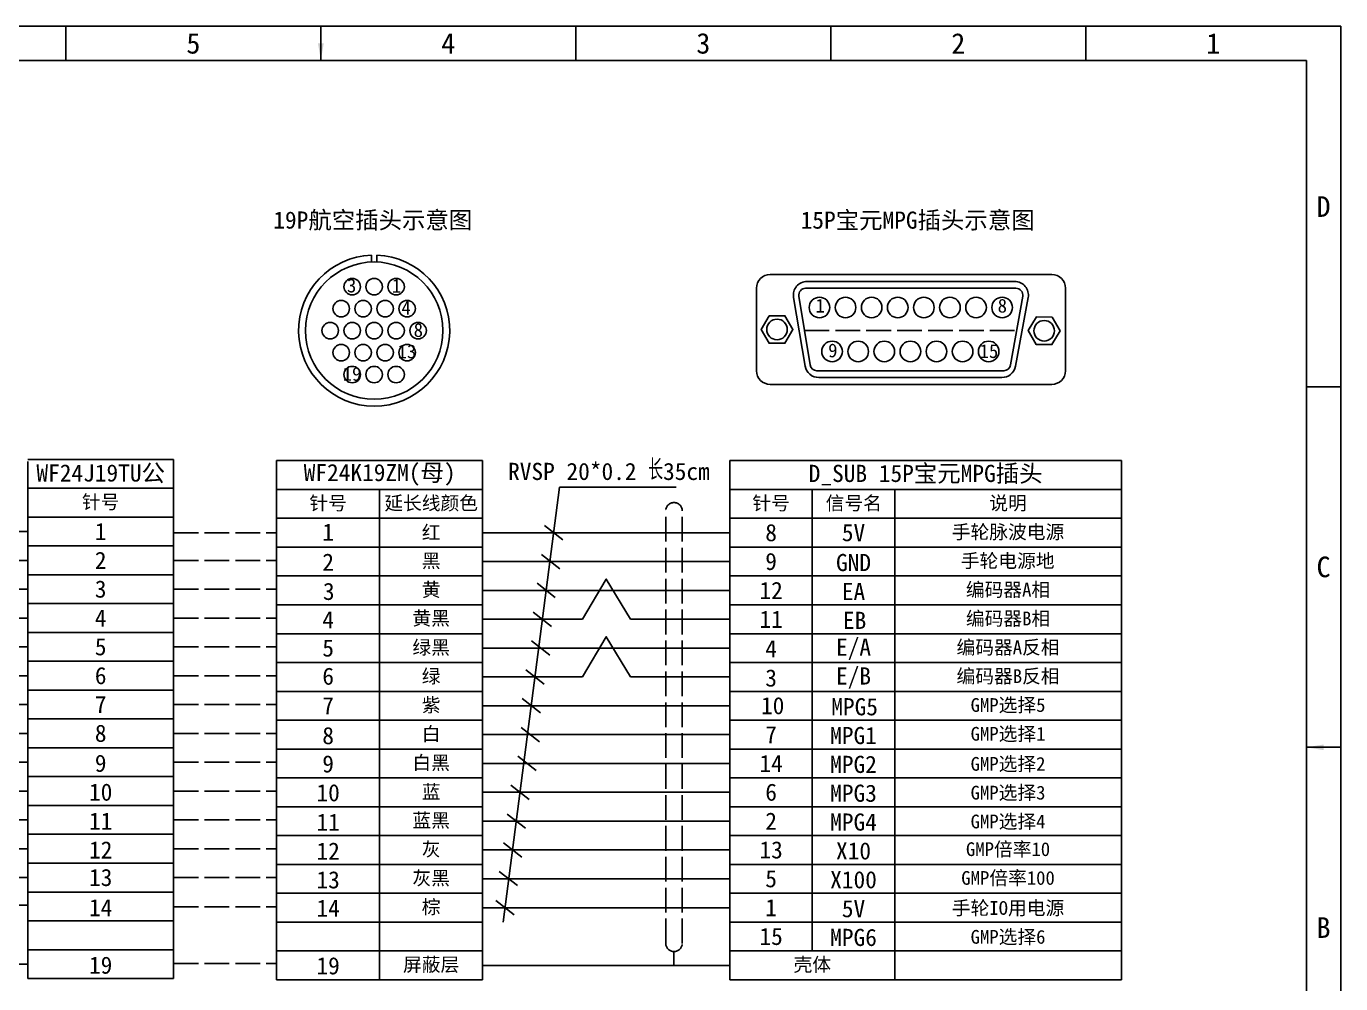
# Model space of a CAD drawing. Header units: millimetres. Extents: x 547 to 2149, y 622 to 1790.
# Drawn here: x 1956.3 to 2147.7, y 1173 to 1312.4 of the extents above; entities that cross this region are included whole.
import ezdxf

# ---------------------------------------------------------------- set-up
doc = ezdxf.new("R2010")
doc.units = ezdxf.units.MM
doc.linetypes.add('ACAD_ISO02W100', pattern=[15, 12, -3])
for name, color, linetype in [('中文标注', 3, 'Continuous'), ('仅图框使用', 7, 'Continuous'), ('元器件与线路', 7, 'Continuous'), ('英文数字标注', 3, 'Continuous'), ('虚线', 7, 'ACAD_ISO02W100')]:
    doc.layers.add(name, color=color, linetype=linetype)
doc.styles.get("Standard").update_dxf_attribs({"font": 'txt', "bigfont": 'gbcbig.shx'})
doc.dimstyles.new('ISO-25', dxfattribs={"dimtxt": 2.5, "dimasz": 2.5, "dimexe": 1.25, "dimexo": 0.625, "dimtad": 1, "dimtxsty": 'Standard', "dimcen": 2.5, "dimadec": 0, "dimazin": 0, "dimtfac": 1, "dimtmove": 0, "dimatfit": 3, "dimfxl": 0, "dimarcsym": 0})

msp = doc.modelspace()

# ---------------------------------------------------------------- linework, layer by layer
at = {"layer": '仅图框使用'}
for p, q in [((2147.66, 1312.38), (1850.66, 1312.38)), ((1962.03, 1307.38), (1962.03, 1312.38)), ((2036.28, 1307.38), (2036.28, 1312.38)), ((2073.41, 1307.38), (2073.41, 1312.38)), ((2110.53, 1307.38), (2110.53, 1312.38)), ((2147.66, 1102.38), (2147.66, 1312.38)), ((2142.66, 1307.38), (1855.66, 1307.38)), ((2142.66, 1107.38), (2142.66, 1307.38)), ((2147.66, 1259.88), (2142.66, 1259.88))]:
    msp.add_line(p, q, dxfattribs=at)
at = {"layer": '元器件与线路'}
for p, q in [((2006.52, 1278.06), (2006.52, 1279.06)), ((2007.32, 1278.06), (2007.32, 1279.06)), ((2064.58, 1276.23), (2105.58, 1276.23)), ((2069.96, 1275.23), (2100.18, 1275.23)), ((2062.58, 1262.23), (2062.58, 1274.23)), ((2069.7, 1262.89), (2067.98, 1272.89)), ((2070.41, 1263.07), (2068.76, 1273.07)), ((2069.75, 1274.23), (2100.37, 1274.23)), ((2099.59, 1263.06), (2101.36, 1273.06)), ((2100.29, 1262.87), (2102.14, 1272.87)), ((2107.58, 1274.23), (2107.58, 1262.23)), ((2071.39, 1262.23), (2098.61, 1262.23)), ((2105.58, 1260.23), (2064.58, 1260.23)), ((2071.67, 1261.23), (2098.32, 1261.23)), ((1956.48, 1249.31), (1977.72, 1249.31)), ((1956.48, 1173.71), (1956.48, 1249.01)), ((1956.48, 1249.01), (1956.48, 1249.01)), ((1977.72, 1249.31), (1977.72, 1173.71)), ((1992.72, 1249.13), (2022.72, 1249.13)), ((1992.72, 1173.53), (1992.72, 1249.13)), ((2022.72, 1173.53), (2022.72, 1249.13)), ((2115.72, 1249.13), (2058.72, 1249.13)), ((2058.72, 1249.13), (2070.72, 1249.13)), ((2058.72, 1249.13), (2058.72, 1173.53)), ((2070.72, 1249.13), (2082.72, 1249.13)), ((2115.72, 1249.13), (2115.72, 1173.53)), ((1956.48, 1245.11), (1977.72, 1245.11)), ((1992.72, 1244.93), (2022.72, 1244.93)), ((2007.72, 1244.93), (2007.72, 1173.53)), ((2115.72, 1244.93), (2058.72, 1244.93)), ((2070.72, 1177.73), (2070.72, 1244.93)), ((2082.72, 1244.93), (2082.72, 1173.53)), ((1956.48, 1240.91), (1977.72, 1240.91)), ((1992.72, 1240.73), (2022.72, 1240.73)), ((2115.72, 1240.73), (2058.72, 1240.73)), ((2058.72, 1240.73), (2070.72, 1240.73)), ((2070.72, 1240.73), (2082.72, 1240.73)), ((1941.48, 1238.81), (1956.48, 1238.81)), ((2022.72, 1238.63), (2058.72, 1238.63)), ((1956.48, 1236.71), (1977.72, 1236.71)), ((1992.72, 1236.53), (2022.72, 1236.53)), ((2115.72, 1236.53), (2058.72, 1236.53)), ((2058.72, 1236.53), (2070.72, 1236.53)), ((2070.72, 1236.53), (2082.72, 1236.53)), ((1941.48, 1234.61), (1956.48, 1234.61)), ((2022.72, 1234.43), (2058.72, 1234.43)), ((1956.48, 1232.51), (1977.72, 1232.51)), ((1992.72, 1232.33), (2022.72, 1232.33)), ((2115.72, 1232.33), (2058.72, 1232.33)), ((2058.72, 1232.33), (2070.72, 1232.33)), ((2070.72, 1232.33), (2082.72, 1232.33)), ((1941.48, 1230.41), (1956.48, 1230.41)), ((2022.72, 1230.23), (2058.72, 1230.23)), ((1956.48, 1228.31), (1977.72, 1228.31)), ((1992.72, 1228.13), (2022.72, 1228.13)), ((2115.72, 1228.13), (2058.72, 1228.13)), ((2058.72, 1228.13), (2070.72, 1228.13)), ((2070.72, 1228.13), (2082.72, 1228.13)), ((1941.48, 1226.21), (1956.48, 1226.21)), ((2022.72, 1226.03), (2037.26, 1226.03)), ((2044.26, 1226.03), (2058.72, 1226.03)), ((1956.48, 1224.11), (1977.72, 1224.11)), ((1992.72, 1223.93), (2022.72, 1223.93)), ((2115.72, 1223.93), (2058.72, 1223.93)), ((2058.72, 1223.93), (2070.72, 1223.93)), ((2070.72, 1223.93), (2082.72, 1223.93)), ((1941.48, 1222.01), (1956.48, 1222.01)), ((2022.72, 1221.83), (2058.72, 1221.83)), ((1956.48, 1219.91), (1977.72, 1219.91)), ((1992.72, 1219.73), (2022.72, 1219.73)), ((2115.72, 1219.73), (2058.72, 1219.73)), ((2058.72, 1219.73), (2070.72, 1219.73)), ((2070.72, 1219.73), (2082.72, 1219.73)), ((1941.48, 1217.81), (1956.48, 1217.81)), ((2022.72, 1217.63), (2037.26, 1217.63)), ((2044.26, 1217.63), (2058.72, 1217.63)), ((1956.48, 1215.71), (1977.72, 1215.71)), ((1992.72, 1215.53), (2022.72, 1215.53)), ((2115.72, 1215.53), (2058.72, 1215.53)), ((2058.72, 1215.53), (2070.72, 1215.53)), ((2070.72, 1215.53), (2082.72, 1215.53)), ((1941.48, 1213.61), (1956.48, 1213.61)), ((2022.72, 1213.43), (2058.72, 1213.43)), ((1956.48, 1211.51), (1977.72, 1211.51)), ((1992.72, 1211.33), (2022.72, 1211.33)), ((2115.72, 1211.33), (2058.72, 1211.33)), ((2058.72, 1211.33), (2070.72, 1211.33)), ((2070.72, 1211.33), (2082.72, 1211.33)), ((1941.48, 1209.41), (1956.48, 1209.41)), ((2022.72, 1209.23), (2058.72, 1209.23)), ((1956.48, 1207.31), (1977.72, 1207.31)), ((1992.72, 1207.13), (2022.72, 1207.13)), ((2115.72, 1207.13), (2058.72, 1207.13)), ((2058.72, 1207.13), (2070.72, 1207.13)), ((2070.72, 1207.13), (2082.72, 1207.13)), ((1941.48, 1205.21), (1956.48, 1205.21)), ((2022.72, 1205.03), (2058.72, 1205.03)), ((1956.48, 1203.11), (1977.72, 1203.11)), ((1992.72, 1202.93), (2022.72, 1202.93)), ((2115.72, 1202.93), (2058.72, 1202.93)), ((2058.72, 1202.93), (2070.72, 1202.93)), ((2070.72, 1202.93), (2082.72, 1202.93)), ((1941.48, 1201.01), (1956.48, 1201.01)), ((2022.72, 1200.83), (2058.72, 1200.83)), ((1956.48, 1198.91), (1977.72, 1198.91)), ((1992.72, 1198.73), (2022.72, 1198.73)), ((2115.72, 1198.73), (2058.72, 1198.73)), ((2058.72, 1198.73), (2070.72, 1198.73)), ((2070.72, 1198.73), (2082.72, 1198.73)), ((1941.48, 1196.81), (1956.48, 1196.81)), ((2022.72, 1196.63), (2058.72, 1196.63)), ((1956.48, 1194.71), (1977.72, 1194.71)), ((1992.72, 1194.53), (2022.72, 1194.53)), ((2115.72, 1194.53), (2058.72, 1194.53)), ((2058.72, 1194.53), (2070.72, 1194.53)), ((2070.72, 1194.53), (2082.72, 1194.53)), ((1941.48, 1192.61), (1956.48, 1192.61)), ((2022.72, 1192.43), (2058.72, 1192.43)), ((1956.48, 1190.51), (1977.72, 1190.51)), ((1992.72, 1190.33), (2022.72, 1190.33)), ((2007.72, 1190.33), (2007.72, 1186.13)), ((2115.72, 1190.33), (2058.72, 1190.33)), ((2058.72, 1190.33), (2070.72, 1190.33)), ((2070.72, 1190.33), (2082.72, 1190.33)), ((2115.72, 1190.33), (2115.72, 1186.13)), ((1941.48, 1188.41), (1956.48, 1188.41)), ((2022.72, 1188.23), (2058.72, 1188.23)), ((1956.48, 1186.31), (1977.72, 1186.31)), ((1992.72, 1186.13), (2022.72, 1186.13)), ((2007.72, 1186.13), (2007.72, 1181.93)), ((2115.72, 1186.13), (2058.72, 1186.13)), ((2058.72, 1186.13), (2070.72, 1186.13)), ((2070.72, 1186.13), (2082.72, 1186.13)), ((2115.72, 1186.13), (2115.72, 1181.93)), ((1941.48, 1184.38), (1956.48, 1184.38)), ((2022.72, 1184.03), (2058.72, 1184.03)), ((1956.48, 1182.11), (1977.72, 1182.11)), ((1992.72, 1181.93), (2022.72, 1181.93)), ((2007.72, 1181.93), (2007.72, 1177.73)), ((2115.72, 1181.93), (2058.72, 1181.93)), ((2058.72, 1181.93), (2070.72, 1181.93)), ((2070.72, 1181.93), (2082.72, 1181.93)), ((2115.72, 1181.93), (2115.72, 1177.73)), ((1977.72, 1177.91), (1956.48, 1177.91)), ((1992.72, 1177.73), (2022.72, 1177.73)), ((2007.72, 1177.73), (2007.72, 1173.53)), ((2050.58, 1175.63), (2050.58, 1177.63)), ((2115.72, 1177.73), (2058.72, 1177.73)), ((2058.72, 1177.73), (2058.72, 1173.53)), ((2115.72, 1177.73), (2115.72, 1173.53)), ((1941.48, 1175.81), (1956.48, 1175.81)), ((2022.72, 1175.63), (2058.72, 1175.63)), ((1977.72, 1173.71), (1956.48, 1173.71)), ((1992.72, 1173.53), (2022.72, 1173.53)), ((2115.72, 1173.53), (2058.72, 1173.53))]:
    msp.add_line(p, q, dxfattribs=at)
for points in [[(2064.43, 1270.23), (2063.27, 1268.23), (2064.43, 1266.23), (2066.74, 1266.23), (2067.89, 1268.23), (2066.74, 1270.23)], [(2105.65, 1270.03), (2106.79, 1268.02), (2105.61, 1266.03), (2103.3, 1266.05), (2102.17, 1268.06), (2103.34, 1270.05)]]:
    msp.add_lwpolyline(points, close=True, dxfattribs=at)
for points in [[(2037.26, 1226.03), (2040.72, 1231.88), (2044.26, 1226.03)], [(2037.26, 1217.63), (2040.72, 1223.48), (2044.26, 1217.63)]]:
    msp.add_lwpolyline(points, dxfattribs=at)
for centre, radius in [((2006.92, 1268.06), 10), ((2003.72, 1274.46), 1.2), ((2006.92, 1274.46), 1.2), ((2010.12, 1274.46), 1.2), ((2071.76, 1271.43), 1.5), ((2075.56, 1271.43), 1.5), ((2079.36, 1271.43), 1.5), ((2083.16, 1271.43), 1.5), ((2086.96, 1271.43), 1.5), ((2090.76, 1271.43), 1.5), ((2094.56, 1271.43), 1.5), ((2098.36, 1271.43), 1.5), ((2002.12, 1271.26), 1.2), ((2005.32, 1271.26), 1.2), ((2008.52, 1271.26), 1.2), ((2011.72, 1271.26), 1.2), ((2000.52, 1268.06), 1.2), ((2003.72, 1268.06), 1.2), ((2006.92, 1268.06), 1.2), ((2010.12, 1268.06), 1.2), ((2013.32, 1268.06), 1.2), ((2065.58, 1268.23), 1.5), ((2104.48, 1268.04), 1.5), ((2002.12, 1264.86), 1.2), ((2005.32, 1264.86), 1.2), ((2008.52, 1264.86), 1.2), ((2011.72, 1264.86), 1.2), ((2073.6, 1265.03), 1.5), ((2077.4, 1265.03), 1.5), ((2081.2, 1265.03), 1.5), ((2085, 1265.03), 1.5), ((2088.8, 1265.03), 1.5), ((2092.6, 1265.03), 1.5), ((2096.4, 1265.03), 1.5), ((2003.72, 1261.66), 1.2), ((2006.92, 1261.66), 1.2), ((2010.12, 1261.66), 1.2)]:
    msp.add_circle(centre, radius, dxfattribs=at)
for centre, radius, start, end in [((2006.92, 1268.06), 11, 92.0839, 87.9161), ((2064.58, 1274.23), 2, 90, 180), ((2069.96, 1273.23), 2, 90, 189.7276), ((2100.18, 1273.23), 2, 349.4792, 90), ((2105.58, 1274.23), 2, 0, 90), ((2069.75, 1273.23), 1, 90, 189.3627), ((2100.37, 1273.23), 1, 349.9745, 90), ((2064.58, 1262.23), 2, 180, 270), ((2071.67, 1263.23), 2, 189.7276, 270), ((2071.39, 1263.23), 1, 189.3627, 270), ((2098.32, 1263.23), 2, 270, 349.4792), ((2098.61, 1263.23), 1, 270, 349.9745), ((2105.58, 1262.23), 2, 270, 0)]:
    msp.add_arc(centre, radius, start, end, dxfattribs=at)
at = {"layer": '英文数字标注', "color": 4}
for p, q in [((2025.71, 1181.93), (2033.91, 1245.26)), ((2033.91, 1245.26), (2050.88, 1245.26)), ((2031.72, 1239.67), (2034.38, 1237.59)), ((2031.31, 1235.47), (2033.97, 1233.39)), ((2030.64, 1231.27), (2033.29, 1229.19)), ((2030.09, 1227.07), (2032.75, 1224.99)), ((2029.83, 1222.87), (2032.48, 1220.79)), ((2029.01, 1218.67), (2031.66, 1216.59)), ((2028.46, 1214.47), (2031.12, 1212.39)), ((2028.35, 1210.27), (2031, 1208.19)), ((2027.85, 1206.07), (2030.51, 1203.99)), ((2026.83, 1201.87), (2029.49, 1199.79)), ((2026.29, 1197.67), (2028.94, 1195.59)), ((2025.74, 1193.47), (2028.4, 1191.39)), ((2025.14, 1189.32), (2027.8, 1187.24)), ((2024.66, 1185.07), (2027.31, 1182.99))]:
    msp.add_line(p, q, dxfattribs=at)
at = {"layer": '虚线', "ltscale": 0.3}
for p, q in [((2069.58, 1268.07), (2100.48, 1268.06)), ((2049.38, 1178.83), (2049.38, 1241.83)), ((2051.78, 1178.83), (2051.78, 1241.83)), ((1977.72, 1238.63), (1992.72, 1238.63)), ((1977.72, 1234.61), (1992.72, 1234.61)), ((1977.72, 1230.41), (1992.72, 1230.41)), ((1977.72, 1226.21), (1992.72, 1226.21)), ((1977.72, 1222.01), (1992.72, 1222.01)), ((1977.72, 1217.81), (1992.72, 1217.81)), ((1977.72, 1213.61), (1992.72, 1213.61)), ((1977.72, 1209.41), (1992.72, 1209.41)), ((1977.72, 1205.21), (1992.72, 1205.21)), ((1977.72, 1201.01), (1992.72, 1201.01)), ((1977.72, 1196.81), (1992.72, 1196.81)), ((1977.72, 1192.61), (1992.72, 1192.61)), ((1977.72, 1188.41), (1992.72, 1188.41)), ((1977.72, 1184.16), (1992.72, 1184.16)), ((1977.72, 1175.9), (1992.72, 1175.9))]:
    msp.add_line(p, q, dxfattribs=at)
for centre, start, end in [((2050.58, 1241.83), 0, 180), ((2050.58, 1178.83), 180, 0)]:
    msp.add_arc(centre, 1.2, start, end, dxfattribs=at)

# ---------------------------------------------------------------- texts
at = {"layer": '中文标注', "attachment_point": 5}
for s, insert, char_height, width in [('{\\fSimSun|b0|i0|c134|p2;19P航空插头示意图}', (2006.72, 1284.02), 2.5, 29.7112), ('{\\fSimSun|b0|i0|c134|p2;15P宝元MPG插头示意图}', (2086.06, 1284.02), 2.5, 57), ('{\\fSimSun|b0|i0|c134|p2;D_SUB 15P宝元MPG插头}', (2087.22, 1247.03), 2.5, 57), ('{\\fSimSun|b0|i0|c134|p2;针号}', (1967.1, 1243.01), 2, 21.2404), ('{\\fSimSun|b0|i0|c134|p2;针号}', (2000.22, 1242.83), 2, 15), ('{\\fSimSun|b0|i0|c134|p2;延长线颜色}', (2015.22, 1242.83), 2, 15), ('{\\fSimSun|b0|i0|c134|p2;针号}', (2064.72, 1242.83), 2, 12), ('{\\fSimSun|b0|i0|c134|p2;信号名}', (2076.76, 1242.83), 2, 12.0707), ('{\\fSimSun|b0|i0|c134|p2;说明}', (2099.22, 1242.83), 2, 33), ('{\\fSimSun|b0|i0|c134|p2;红}', (2015.22, 1238.63), 2, 15), ('{\\fSimSun|b0|i0|c134|p2;手轮脉波电源}', (2099.22, 1238.63), 2, 32.9966), ('{\\fSimSun|b0|i0|c134|p2;黑}', (2015.22, 1234.43), 2, 15), ('{\\fSimSun|b0|i0|c134|p2;手轮电源地}', (2099.17, 1234.43), 2, 33.0972), ('{\\fSimSun|b0|i0|c134|p2;黄}', (2015.22, 1230.23), 2, 15), ('{\\fSimSun|b0|i0|c134|p2;编码器A相}', (2099.22, 1230.23), 2, 33), ('{\\fSimSun|b0|i0|c134|p2;黄黑}', (2015.22, 1226.06), 2, 15), ('{\\fSimSun|b0|i0|c134|p2;编码器B相}', (2099.22, 1226.03), 2, 33), ('{\\fSimSun|b0|i0|c134|p2;绿黑}', (2015.22, 1221.82), 2, 15), ('{\\fSimSun|b0|i0|c134|p2;编码器A反相}', (2099.22, 1221.83), 2, 33), ('{\\fSimSun|b0|i0|c134|p2;绿}', (2015.22, 1217.63), 2, 15), ('{\\fSimSun|b0|i0|c134|p2;编码器B反相}', (2099.22, 1217.63), 2, 33), ('{\\fSimSun|b0|i0|c134|p2;紫}', (2015.22, 1213.43), 2, 15), ('{\\fSimSun|b0|i0|c134|p2;GMP选择5}', (2099.22, 1213.43), 2, 33), ('{\\fSimSun|b0|i0|c134|p2;白}', (2015.22, 1209.23), 2, 15), ('{\\fSimSun|b0|i0|c134|p2;GMP选择1}', (2099.22, 1209.24), 2, 33), ('{\\fSimSun|b0|i0|c134|p2;白黑}', (2015.22, 1205.03), 2, 15), ('{\\fSimSun|b0|i0|c134|p2;GMP选择2}', (2099.22, 1204.86), 2, 33), ('{\\fSimSun|b0|i0|c134|p2;蓝}', (2015.22, 1200.83), 2, 15), ('{\\fSimSun|b0|i0|c134|p2;GMP选择3}', (2099.22, 1200.67), 2, 33), ('{\\fSimSun|b0|i0|c134|p2;蓝黑}', (2015.22, 1196.63), 2, 15), ('{\\fSimSun|b0|i0|c134|p2;GMP选择4}', (2099.22, 1196.47), 2, 33), ('{\\fSimSun|b0|i0|c134|p2;灰}', (2015.22, 1192.43), 2, 15), ('{\\fSimSun|b0|i0|c134|p2;GMP倍率10}', (2099.22, 1192.44), 2, 33), ('{\\fSimSun|b0|i0|c134|p2;灰黑}', (2015.22, 1188.23), 2, 15), ('{\\fSimSun|b0|i0|c134|p2;GMP倍率100}', (2099.22, 1188.25), 2, 33), ('{\\fSimSun|b0|i0|c134|p2;GMP选择6}', (2099.22, 1179.67), 2, 33), ('{\\fSimSun|b0|i0|c134|p2;屏蔽层}', (2015.22, 1175.63), 2, 15), ('{\\fSimSun|b0|i0|c134|p2;壳体}', (2070.72, 1175.63), 2, 24)]:
    msp.add_mtext(s, dxfattribs=dict(at, insert=insert, char_height=char_height, width=width))
at = {"layer": '中文标注', "color": 6, "char_height": 2, "attachment_point": 5}
for s, insert, width in [('{\\fSimSun|b0|i0|c134|p2;棕}', (2015.22, 1184.03), 15), ('{\\fSimSun|b0|i0|c134|p2;手轮IO用电源}', (2099.22, 1183.87), 33)]:
    msp.add_mtext(s, dxfattribs=dict(at, insert=insert, width=width))
at = {"layer": '仅图框使用', "char_height": 3, "attachment_point": 5}
for s, insert, width in [('{\\fSimSun|b0|i0|c134|p2;5}', (1980.6, 1309.88), 37.125), ('{\\fSimSun|b0|i0|c134|p2;4}', (2017.72, 1309.88), 37.125), ('{\\fSimSun|b0|i0|c134|p2;3}', (2054.85, 1309.88), 37.125), ('{\\fSimSun|b0|i0|c134|p2;2}', (2091.97, 1309.88), 37.125), ('{\\fSimSun|b0|i0|c134|p2;1}', (2129.1, 1309.88), 37.125), ('{\\fSimSun|b0|i0|c134|p2;D}', (2145.16, 1286.13), 5), ('{\\fSimSun|b0|i0|c134|p2;C}', (2145.16, 1233.63), 5), ('{\\fSimSun|b0|i0|c134|p2;B}', (2145.16, 1181.13), 5)]:
    msp.add_mtext(s, dxfattribs=dict(at, insert=insert, width=width))
at = {"layer": '英文数字标注', "attachment_point": 5}
for s, insert, char_height, width in [('{\\fSimSun|b0|i0|c134|p2;3}', (2003.64, 1274.61), 2, 3.5842), ('{\\fSimSun|b0|i0|c134|p2;1}', (2010.18, 1274.59), 2, 3.5842), ('{\\fSimSun|b0|i0|c134|p2;4}', (2011.57, 1271.37), 2, 2.2609), ('{\\fSimSun|b0|i0|c134|p2;1}', (2071.86, 1271.7), 2, 3.5842), ('{\\fSimSun|b0|i0|c134|p2;8}', (2098.39, 1271.67), 2, 3.5842), ('{\\fSimSun|b0|i0|c134|p2;8}', (2013.35, 1268.13), 2, 3.5842), ('{\\fSimSun|b0|i0|c134|p2;13}', (2011.7, 1265.01), 2, 3.5842), ('{\\fSimSun|b0|i0|c134|p2;9}', (2073.71, 1265.16), 2, 3.5842), ('{\\fSimSun|b0|i0|c134|p2;15}', (2096.44, 1265.06), 2, 3.5842), ('{\\fSimSun|b0|i0|c134|p2;19}', (2003.7, 1261.74), 2, 3.5842), ('{\\fSimSun|b0|i0|c134|p2;WF24J19TU公}', (1967.1, 1247.21), 2.5, 21.2404), ('{\\fSimSun|b0|i0|c134|p2;WF24K19ZM(母)}', (2007.72, 1247.06), 2.5, 30), ('{\\fSimSun|b0|i0|c134|p2;1}', (1967.1, 1238.81), 2.5, 21.2404), ('{\\fSimSun|b0|i0|c134|p2;1}', (2000.22, 1238.72), 2.5, 15), ('{\\fSimSun|b0|i0|c134|p2;8}', (2064.72, 1238.63), 2.5, 12), ('{\\fSimSun|b0|i0|c134|p2;5V}', (2076.72, 1238.63), 2.5, 12), ('{\\fSimSun|b0|i0|c134|p2;2}', (1967.1, 1234.61), 2.5, 21.2404), ('{\\fSimSun|b0|i0|c134|p2;2}', (2000.22, 1234.35), 2.5, 15), ('{\\fSimSun|b0|i0|c134|p2;9}', (2064.72, 1234.43), 2.5, 12), ('{\\fSimSun|b0|i0|c134|p2;GND}', (2076.72, 1234.27), 2.5, 12), ('{\\fSimSun|b0|i0|c134|p2;3}', (1967.1, 1230.41), 2.5, 21.2404), ('{\\fSimSun|b0|i0|c134|p2;3}', (2000.31, 1230.07), 2.5, 21.2404), ('{\\fSimSun|b0|i0|c134|p2;12}', (2064.72, 1230.23), 2.5, 12), ('{\\fSimSun|b0|i0|c134|p2;EA}', (2076.72, 1230.07), 2.5, 12), ('{\\fSimSun|b0|i0|c134|p2;4}', (1967.1, 1226.21), 2.5, 21.2404), ('{\\fSimSun|b0|i0|c134|p2;4}', (2000.22, 1225.95), 2.5, 15), ('{\\fSimSun|b0|i0|c134|p2;11}', (2064.72, 1226.03), 2.5, 12), ('{\\fSimSun|b0|i0|c134|p2;EB}', (2076.88, 1225.87), 2.5, 12.3241), ('{\\fSimSun|b0|i0|c134|p2;5}', (1967.1, 1222.01), 2.5, 21.2404), ('{\\fSimSun|b0|i0|c134|p2;5}', (2000.22, 1221.83), 2.5, 15), ('{\\fSimSun|b0|i0|c134|p2;E/A}', (2076.72, 1221.67), 2.5, 12), ('{\\fSimSun|b0|i0|c134|p2;4}', (2064.72, 1221.75), 2.5, 12), ('{\\fSimSun|b0|i0|c134|p2;E/B}', (2076.72, 1217.47), 2.5, 12), ('{\\fSimSun|b0|i0|c134|p2;6}', (1967.1, 1217.81), 2.5, 21.2404), ('{\\fSimSun|b0|i0|c134|p2;6}', (2000.22, 1217.72), 2.5, 15), ('{\\fSimSun|b0|i0|c134|p2;3}', (2064.72, 1217.46), 2.5, 12), ('{\\fSimSun|b0|i0|c134|p2;7}', (1967.1, 1213.61), 2.5, 21.2404), ('{\\fSimSun|b0|i0|c134|p2;7}', (2000.22, 1213.44), 2.5, 15), ('{\\fSimSun|b0|i0|c134|p2;10}', (2064.95, 1213.43), 2.5, 11.54), ('{\\fSimSun|b0|i0|c134|p2;MPG5}', (2076.88, 1213.27), 2.5, 12.3241), ('{\\fSimSun|b0|i0|c134|p2;8}', (1967.1, 1209.41), 2.5, 21.2404), ('{\\fSimSun|b0|i0|c134|p2;8}', (2000.22, 1209.07), 2.5, 15), ('{\\fSimSun|b0|i0|c134|p2;7}', (2064.72, 1209.23), 2.5, 12), ('{\\fSimSun|b0|i0|c134|p2;MPG1}', (2076.72, 1209.08), 2.5, 12), ('{\\fSimSun|b0|i0|c134|p2;9}', (1967.1, 1205.04), 2.5, 21.2404), ('{\\fSimSun|b0|i0|c134|p2;9}', (2000.22, 1204.95), 2.5, 15), ('{\\fSimSun|b0|i0|c134|p2;14}', (2064.72, 1205.03), 2.5, 12), ('{\\fSimSun|b0|i0|c134|p2;MPG2}', (2076.72, 1204.88), 2.5, 12), ('{\\fSimSun|b0|i0|c134|p2;10}', (1967.1, 1200.84), 2.5, 21.2404), ('{\\fSimSun|b0|i0|c134|p2;10}', (2000.22, 1200.75), 2.5, 15), ('{\\fSimSun|b0|i0|c134|p2;6}', (2064.72, 1200.83), 2.5, 12), ('{\\fSimSun|b0|i0|c134|p2;MPG3}', (2076.72, 1200.68), 2.5, 12), ('{\\fSimSun|b0|i0|c134|p2;11}', (1967.1, 1196.64), 2.5, 21.2404), ('{\\fSimSun|b0|i0|c134|p2;11}', (2000.22, 1196.47), 2.5, 15), ('{\\fSimSun|b0|i0|c134|p2;2}', (2064.72, 1196.63), 2.5, 12), ('{\\fSimSun|b0|i0|c134|p2;MPG4}', (2076.72, 1196.48), 2.5, 12), ('{\\fSimSun|b0|i0|c134|p2;12}', (1967.1, 1192.44), 2.5, 21.2404), ('{\\fSimSun|b0|i0|c134|p2;12}', (2000.22, 1192.27), 2.5, 15), ('{\\fSimSun|b0|i0|c134|p2;13}', (2064.72, 1192.43), 2.5, 12), ('{\\fSimSun|b0|i0|c134|p2;X10}', (2076.72, 1192.28), 2.5, 12), ('{\\fSimSun|b0|i0|c134|p2;13}', (1967.1, 1188.41), 2.5, 21.2404), ('{\\fSimSun|b0|i0|c134|p2;13}', (2000.22, 1188.07), 2.5, 15), ('{\\fSimSun|b0|i0|c134|p2;5}', (2064.72, 1188.23), 2.5, 12), ('{\\fSimSun|b0|i0|c134|p2;X100}', (2076.72, 1188.08), 2.5, 12), ('{\\fSimSun|b0|i0|c134|p2;15}', (2064.72, 1179.83), 2.5, 12), ('{\\fSimSun|b0|i0|c134|p2;MPG6}', (2076.72, 1179.68), 2.5, 12), ('{\\fSimSun|b0|i0|c134|p2;19}', (1967.1, 1175.64), 2.5, 21.2404), ('{\\fSimSun|b0|i0|c134|p2;19}', (2000.22, 1175.55), 2.5, 15)]:
    msp.add_mtext(s, dxfattribs=dict(at, insert=insert, char_height=char_height, width=width))
at = {"layer": '英文数字标注', "color": 4, "insert": (2026.42, 1249.31), "char_height": 2.5, "width": 32.5805, "attachment_point": 1}
msp.add_mtext('{\\fSimSun|b0|i0|c134|p2;RVSP 20*0.2 \\Ftxt,gbcbig|c134;\\H1.2x;长\\fSimSun|b0|i0|c134|p2;\\H0.8333x;35cm}', dxfattribs=at)
at = {"layer": '英文数字标注', "color": 6, "char_height": 2.5, "attachment_point": 5}
for s, insert, width in [('{\\fSimSun|b0|i0|c134|p2;14}', (1967.1, 1184.04), 21.2404), ('{\\fSimSun|b0|i0|c134|p2;14}', (2000.22, 1183.95), 15), ('{\\fSimSun|b0|i0|c134|p2;1}', (2064.72, 1184.03), 12), ('{\\fSimSun|b0|i0|c134|p2;5V}', (2076.72, 1183.87), 12)]:
    msp.add_mtext(s, dxfattribs=dict(at, insert=insert, width=width))

# ---------------------------------------------------------------- leaders
at = {"layer": '仅图框使用'}
for points in [[(1999.16, 1307.38), (1999.16, 1312.38)], [(2142.66, 1207.38), (2147.66, 1207.38)]]:
    msp.add_leader(points, dimstyle='ISO-25', override={"dimgap": 0.625, "dimtad": 0}, dxfattribs=at)

doc.saveas('drawing.dxf')
